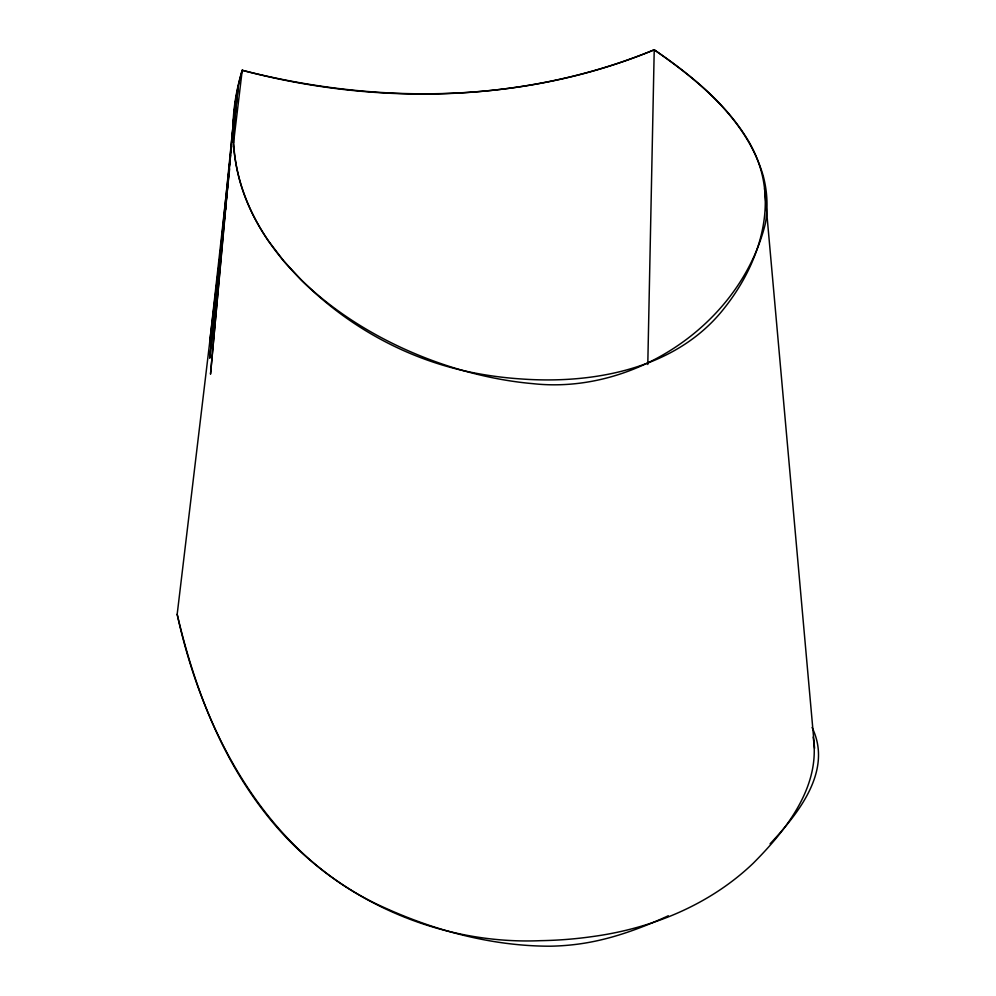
<?xml version="1.0" encoding="UTF-8"?>
<svg xmlns="http://www.w3.org/2000/svg" width="996" height="996" viewBox="0 0 996 996"><rect width="100%" height="100%" fill="white"/><g stroke="black" fill="none" stroke-linecap="round" stroke-linejoin="round"><path stroke-width="1.49" d="M647.786 364.474L654.223 49.8C523.983 103.796 377.447 105.016 242.227 70.28C232.143 105.315 229.864 143.088 239.177 178.558A490.966 283.462 0 0 0 268.459 240.97L283.611 260.84L301.39 280.15A535.113 308.947 0 0 0 321.72 298.85C364.872 335.677 417.299 361.76 473.05 372.678A226.851 130.974 0 0 0 521.331 378.966C594.575 384.257 677.753 368.607 725.026 307.241C756.176 267.737 776.208 213.231 758.902 163.643A319.604 184.521 0 0 0 749.627 143.013C727.005 103.945 690.913 75.011 654.223 49.8C524.307 103.173 377.123 106.037 242.227 70.28C188.194 247.108 380.621 370.338 532.922 383.659C635.05 394.839 740.912 323.488 765.401 223.428A330.809 190.995 0 0 0 763.21 175.844C747.037 120.354 699.839 81.56 654.223 49.8M231.558 144.47L210.517 374.172L233.799 116.943M231.831 141.382L235.504 101.306L209.745 358.211L221.697 244.294M222.021 241.219L222.668 235.056M223.154 230.437L223.639 225.818M224.125 221.199L224.61 216.58M225.258 210.43L225.582 207.342M226.216 201.192L226.864 195.029M227.349 190.41L229.615 168.859M232.691 139.614L238.343 85.731L232.13 141.37M209.695 342.3L230.574 155.276M231.097 150.645L231.607 146.001M813.159 737.065C820.916 786.628 785.944 830.39 753.138 863.333C709.55 905.015 651.334 928.683 592.072 936.626A245.041 141.482 0 0 1 540.467 940.672C435.75 945.117 331.195 897.184 266.517 814.728C220.552 756.674 193.896 685.796 177.176 614.308L221.548 243.248M225.606 209.247L225.955 206.284M233.562 142.727L242.227 70.28M770.07 843.849C798.219 813.657 833.117 770.655 812.064 727.453M177.176 614.308C202.574 730.84 264.562 849.613 376.002 903.745C430.21 929.492 489.883 946.212 550.203 946.2A142.615 82.344 0 0 0 584.789 943.125C612.826 938.543 639.693 928.695 665.515 917.055A371.906 214.713 0 0 0 668.304 915.76M764.567 188.456L814.579 748.307"/></g></svg>
